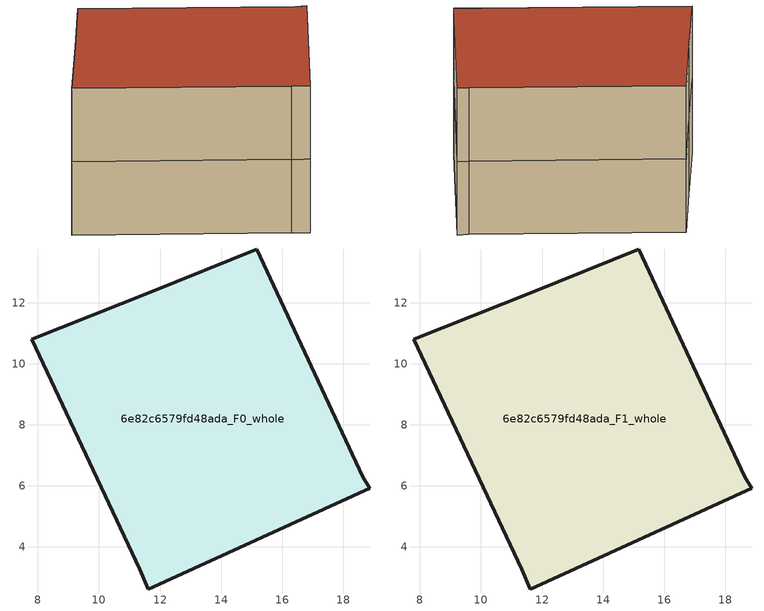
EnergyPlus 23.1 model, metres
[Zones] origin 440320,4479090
6e82c6579fd48ada_F0_whole
 floor ground (EU_floor_Construction): 15.16,13.76 18.65,6.31 18.87,5.93 11.62,2.62 11.33,3.27 7.8,10.8 11.67,12.34 z0
 wall outside (EU_wall_Construction): 15.16,13.76 11.67,12.34 7.8,10.8 11.33,3.27 11.62,2.62 18.87,5.93 18.65,6.31 15.16,13.76 z0:3
6e82c6579fd48ada_F1_whole
 floor to 6e82c6579fd48ada_F0_whole (EU_floor_Construction): 15.16,13.76 18.65,6.31 18.87,5.93 11.62,2.62 11.33,3.27 7.8,10.8 11.67,12.34 z3
 wall outside (EU_wall_Construction): 15.16,13.76 11.67,12.34 7.8,10.8 11.33,3.27 11.62,2.62 18.87,5.93 18.65,6.31 15.16,13.76 z3:6
 roof outside (EU_roof_Construction): 18.87,5.93 18.65,6.31 15.16,13.76 11.67,12.34 7.8,10.8 11.33,3.27 11.62,2.62 z6
[Building]
EU S2 Campaign: North Axis=0; Terrain=City; Solar Distribution=FullExterior
[Site:Location]
Madrid: Latitude=40.5; Longitude=-3.5; Time Zone=1; Elevation=609
[SizingPeriod:WeatherFileDays]
AnnualSizingPeriod: Begin Month=1; Begin Day of Month=1; End Month=12; End Day of Month=31; Day of Week for Start Day=Monday; Use Weather File Daylight Saving Period=No; Use Weather File Rain and Snow Indicators=No
[MATERIAL]
EU_InternalMass_Material: Roughness=MediumRough; Thickness=0.1; Conductivity=1; Density=1800; Specific Heat=900; Thermal Absorptance=0.9; Solar Absorptance=0.7; Visible Absorptance=0.7
[MATERIAL:NOMASS] Roughness=MediumRough; Thermal Absorptance=0.9; Solar Absorptance=0.7; Visible Absorptance=0.7
Name | Thermal Resistance
EU_wall_NoMass | 0.419739
EU_roof_NoMass | 0.352165
EU_floor_NoMass | 0.608284
[CONSTRUCTION]
EU_wall_Construction: EU_wall_NoMass
EU_roof_Construction: EU_roof_NoMass
EU_floor_Construction: EU_floor_NoMass
EU_InternalMass_Construction: EU_InternalMass_Material
[ZONE] Type=1; Multiplier=1; Ceiling Height=autocalculate; Floor Area=autocalculate; Part of Total Floor Area=Yes
Name | Volume
6e82c6579fd48ada_F0_whole | 210.131
6e82c6579fd48ada_F1_whole | 210.132
[INTERNALMASS] Construction=EU_InternalMass_Construction; Surface Area=70.044
Name | Zone or ZoneList
6e82c6579fd48ada_F0_whole_EU_InternalMass | 6e82c6579fd48ada_F0_whole
6e82c6579fd48ada_F1_whole_EU_InternalMass | 6e82c6579fd48ada_F1_whole
[OTHEREQUIPMENT] Fuel Type=Electricity; Design Level Calculation Method=Watts/Area; Power per Zone Floor Area=1; Fraction Latent=0; Fraction Radiant=0; Fraction Lost=0; Carbon Dioxide Generation Rate=0; EndUse Subcategory=EU_Step8_InternalGains
Name | Zone or ZoneList or Space or SpaceList | Schedule
EU_Step8_InternalGain_6e82c6579fd48ada_F0_whole_f000 | 6e82c6579fd48ada_F0_whole | EU_Step8_GainSchedule_6e82c6579fd48ada_F0_whole_f000
EU_Step8_InternalGain_6e82c6579fd48ada_F1_whole_f000 | 6e82c6579fd48ada_F1_whole | EU_Step8_GainSchedule_6e82c6579fd48ada_F1_whole_f000
[ZONEVENTILATION:DESIGNFLOWRATE] Schedule=EU_AlwaysOn; Design Flow Rate Calculation Method=AirChanges/Hour; Air Changes per Hour=0.703302; Ventilation Type=Natural; Fan Pressure Rise=0; Fan Total Efficiency=1; Constant Term Coefficient=1; Temperature Term Coefficient=0; Velocity Term Coefficient=0; Velocity Squared Term Coefficient=0; Minimum Indoor Temperature=-100; Maximum Indoor Temperature=100; Delta Temperature=-100; Minimum Outdoor Temperature=-100; Maximum Outdoor Temperature=100; Maximum Wind Speed=40
Name | Zone or ZoneList or Space or SpaceList
EU_ConstantAir_6e82c6579fd48ada_F0_whole | 6e82c6579fd48ada_F0_whole
EU_ConstantAir_6e82c6579fd48ada_F1_whole | 6e82c6579fd48ada_F1_whole
[HVACTEMPLATE:THERMOSTAT] Constant Heating Setpoint=20; Constant Cooling Setpoint=50
EU_HeatOnly_6e82c6579fd48ada_F0_whole; EU_HeatOnly_6e82c6579fd48ada_F1_whole
[HVACTEMPLATE:ZONE:IDEALLOADSAIRSYSTEM] System Availability Schedule=EU_AlwaysOn; Maximum Heating Supply Air Temperature=50; Minimum Cooling Supply Air Temperature=13; Maximum Heating Supply Air Humidity Ratio=0.0156; Minimum Cooling Supply Air Humidity Ratio=0.0077; Heating Limit=NoLimit; Cooling Limit=NoLimit; Heating Availability Schedule=EU_AlwaysOn; Cooling Availability Schedule=EU_CoolingOff; Dehumidification Control Type=ConstantSensibleHeatRatio; Cooling Sensible Heat Ratio=0.7; Dehumidification Setpoint=60; Humidification Control Type=None; Humidification Setpoint=30; Outdoor Air Method=None; Outdoor Air Flow Rate per Person=0.00944; Outdoor Air Flow Rate per Zone Floor Area=0; Outdoor Air Flow Rate per Zone=0; Demand Controlled Ventilation Type=None; Outdoor Air Economizer Type=NoEconomizer; Heat Recovery Type=None; Sensible Heat Recovery Effectiveness=0.7; Latent Heat Recovery Effectiveness=0.65
Name | Template Thermostat
6e82c6579fd48ada_F0_whole | EU_HeatOnly_6e82c6579fd48ada_F0_whole
6e82c6579fd48ada_F1_whole | EU_HeatOnly_6e82c6579fd48ada_F1_whole
[SIZING:ZONE] Zone Cooling Design Supply Air Temperature Input Method=SupplyAirTemperature; Zone Cooling Design Supply Air Temperature=13; Zone Heating Design Supply Air Temperature Input Method=SupplyAirTemperature; Zone Heating Design Supply Air Temperature=50; Zone Cooling Design Supply Air Humidity Ratio=0.008; Zone Heating Design Supply Air Humidity Ratio=0.008; Cooling Design Air Flow Method=DesignDay; Cooling Design Air Flow Rate=0; Cooling Minimum Air Flow per Zone Floor Area=0.000762; Cooling Minimum Air Flow=0; Cooling Minimum Air Flow Fraction=0.2; Heating Design Air Flow Method=DesignDay; Heating Design Air Flow Rate=0; Heating Maximum Air Flow per Zone Floor Area=0.002032; Heating Maximum Air Flow=0.141576; Heating Maximum Air Flow Fraction=0.3; Account for Dedicated Outdoor Air System=No; Dedicated Outdoor Air System Control Strategy=NeutralSupplyAir; Dedicated Outdoor Air Low Setpoint Temperature for Design=autosize; Dedicated Outdoor Air High Setpoint Temperature for Design=autosize; Zone Load Sizing Method=Sensible Load Only No Latent Load; Zone Latent Cooling Design Supply Air Humidity Ratio Input Method=HumidityRatioDifference; Zone Cooling Design Supply Air Humidity Ratio Difference=0.005; Zone Latent Heating Design Supply Air Humidity Ratio Input Method=HumidityRatioDifference; Zone Humidification Design Supply Air Humidity Ratio Difference=0.005
6e82c6579fd48ada_F0_whole; 6e82c6579fd48ada_F1_whole
[SCHEDULE:CONSTANT]
Name | Hourly Value
EU_AlwaysOn | 1
EU_CoolingOff | 0
[SCHEDULE:FILE] Column Number=1; Rows to Skip at Top=0; Number of Hours of Data=8760; Column Separator=Comma; Interpolate to Timestep=No; Minutes per Item=60; Adjust Schedule for Daylight Savings=Yes
Name | File
EU_Step8_GainSchedule_6e82c6579fd48ada_F0_whole_f000 | C:\Users\o_iseri\Desktop\OpenUBEM\openubem\outputs\eu_evidence\EU-11\ES-MAD-BERRUGUETE\idfs\6e82c6579fd48ada\6e82c6579fd48ada_F0_whole_f000_gain.csv
EU_Step8_GainSchedule_6e82c6579fd48ada_F1_whole_f000 | C:\Users\o_iseri\Desktop\OpenUBEM\openubem\outputs\eu_evidence\EU-11\ES-MAD-BERRUGUETE\idfs\6e82c6579fd48ada\6e82c6579fd48ada_F1_whole_f000_gain.csv
